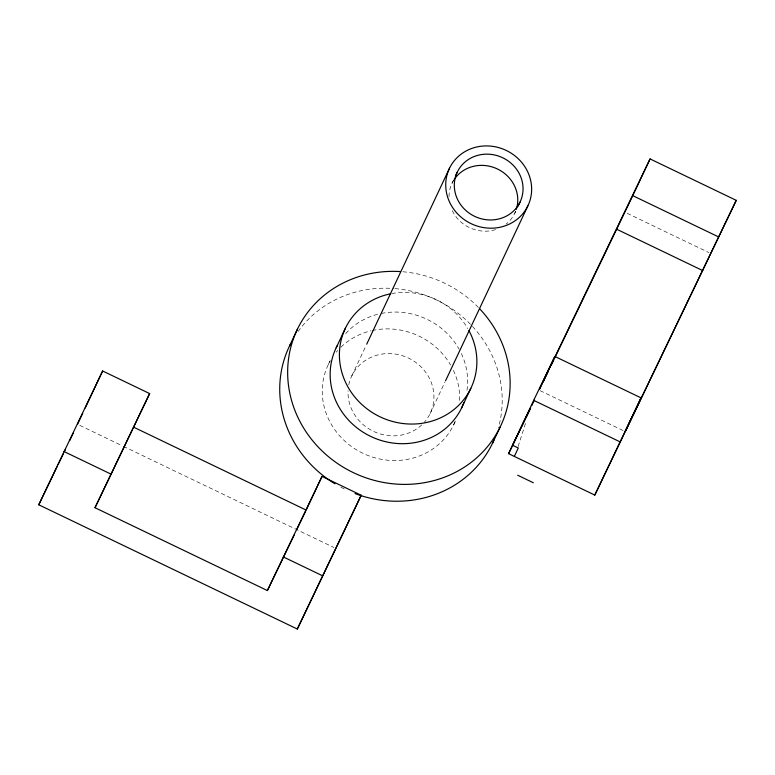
<?xml version="1.0" encoding="UTF-8"?>
<svg xmlns="http://www.w3.org/2000/svg" width="775" height="775" viewBox="0 0 775 775"><rect width="100%" height="100%" fill="white"/><g stroke="black" fill="none" stroke-linecap="round" stroke-linejoin="round"><path stroke-width="0.58" stroke-dasharray="3.88 2.91" d="M518.117 446.545L525.818 422.433M328.29 364.589L330.266 360.375M351.792 375.885L366.197 345.282M452.058 183.22L453.501 180.158M514.745 213.348L515.704 211.304M430.144 413.54L445.063 381.843M453.656 424.836L455.632 420.622M627.149 213.29L708.98 252.611M540.088 390.648L623.013 430.503M79.718 425.349L122.276 445.799M123.361 446.323L333.928 547.508M348.779 384.836A43.468 40.61 25.2 0 1 409.171 358.408A43.468 40.61 25.2 0 1 424.254 422.365M421.765 424.903A43.468 40.61 25.2 0 1 373.918 431.559A43.468 40.61 25.2 0 1 348.052 390.716M391.772 293.57A69.547 64.974 25.2 0 1 467.8 328.581M515.598 211.41A34.778 32.482 25.2 0 1 506.123 224.082M495.593 229.623A34.778 32.482 25.2 0 1 451.68 209.337M449.035 196.647A34.778 32.482 25.2 0 1 453.588 180.43M345.65 333.628A69.547 64.974 25.2 0 1 380.196 313.681M381.358 313.439A69.547 64.974 25.2 0 1 459.149 349.254M461.319 353.487A69.547 64.974 25.2 0 1 466.744 391.821M455.041 421.745A69.547 64.974 25.2 0 1 362.216 452.968A69.547 64.974 25.2 0 1 330.402 360.598M336.253 352.179A69.547 64.974 25.2 0 1 337.726 350.465M340.874 347.19A69.547 64.974 25.2 0 1 371.118 330.78M372.271 330.518A69.547 64.974 25.2 0 1 450.633 365.054M453.394 370.314A69.547 64.974 25.2 0 1 459.662 400.723M344.265 488.909A112.549 105.138 25.2 0 1 339.062 486.187M298.065 331.535A112.549 105.138 25.2 0 1 393.748 288.503M394.921 288.6A112.549 105.138 25.2 0 1 498.373 427.8M402.835 271.763A112.549 105.138 25.2 0 1 478.679 307.752"/><path stroke-width="1.16" d="M267.385 590.56L322.022 476.412L361.198 495.244L297.319 629.038L38.75 504.777L102.629 370.983L149.643 393.574L95.005 507.722L267.385 590.56L294.122 535.099M77.539 424.303L82.663 413.414M85.221 407.979L102.629 370.983M95.005 507.722L149.643 393.574M289.53 345.96L297.455 329.123M336.214 347.752L345.456 328.106M366.711 344.187L449.51 168.233M455.419 176.08L457.347 172.002M322.022 476.412L306.183 510.086L133.794 427.248M297.319 629.038L361.198 495.244M518.107 206.198L520.025 202.12A34.778 32.482 25.2 0 0 485.228 154.186A34.778 32.482 25.2 0 0 460.796 204.871A34.778 32.482 25.2 0 0 520.025 202.12M445.577 380.748L527.862 205.888A43.468 40.61 25.2 0 0 484.365 145.962A43.468 40.61 25.2 0 0 453.83 209.328A43.468 40.61 25.2 0 0 527.862 205.888M461.58 407.999L470.822 388.353M492.416 443.455L500.33 426.618M736.25 200.347L594.793 495.089L508.594 453.666L533.684 400.346L554.842 356.452L641.032 397.875L625.192 431.549L736.25 200.347L650.06 158.923L539.526 389.04L554.842 356.452M525.973 417.618L529.935 409.2L512.556 445.247L518.281 447.998L514.329 456.417M632.138 197.005L554.784 357.856M633.165 194.835L650.06 158.923M594.793 495.089L641.032 397.875M38.75 504.777L57.098 466.715M58.144 464.535L63.385 453.666M64.432 451.486L65.487 449.316M69.682 440.607L73.344 433.002M296.748 529.664L305.65 511.18M508.594 453.666L530.681 407.844M531.737 405.674L534.353 400.239M543.256 381.765L548.497 370.896M551.112 365.461L553.738 360.026M632.429 195.503L718.619 236.927M616.58 229.177L702.77 270.601M533.684 400.346L619.874 441.769M517.671 475.23L533.336 482.757M63.841 451.457L110.854 474.048M283.233 556.886L322.41 575.718M468.962 330.663A69.547 64.974 25.2 0 1 435.482 419.914A69.547 64.974 25.2 0 1 343.18 376.485A69.547 64.974 25.2 0 1 390.6 293.793M454.169 179.529A34.778 32.482 25.2 0 1 497.511 169.018A34.778 32.482 25.2 0 1 516.315 209.395M463.789 402.797A69.547 64.974 25.2 0 1 372.329 437.168A69.547 64.974 25.2 0 1 337.222 345.737M493.898 440.219A112.549 105.138 25.2 0 1 355.047 493.588M334.974 483.813A112.549 105.138 25.2 0 1 290.586 343.838M479.493 308.595A112.549 105.138 25.2 0 1 452.435 473.806A112.549 105.138 25.2 0 1 290.945 398.147A112.549 105.138 25.2 0 1 400.501 271.589"/></g></svg>
